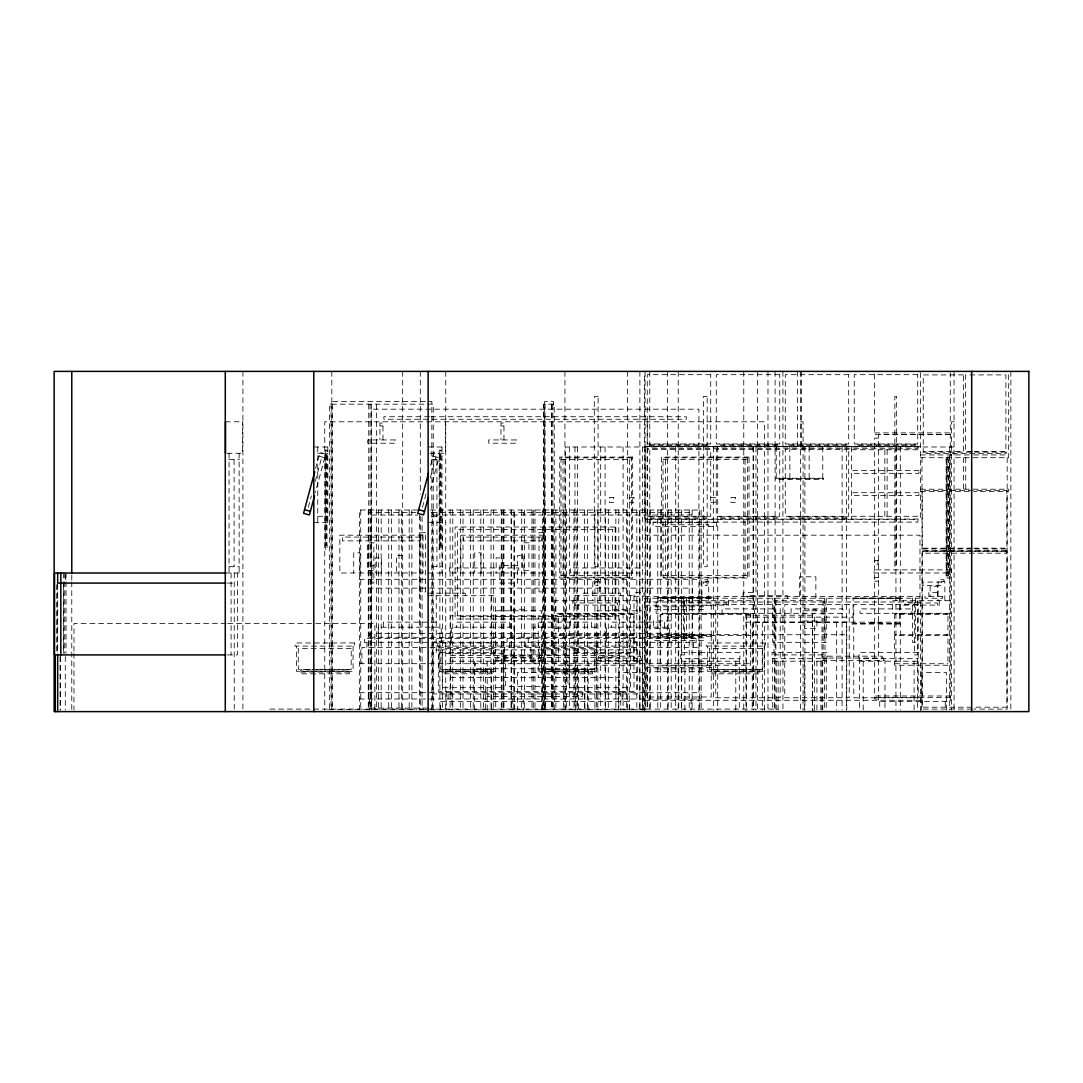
<?xml version="1.0" encoding="UTF-8"?>
<svg xmlns="http://www.w3.org/2000/svg" width="1083" height="1083" viewBox="0 0 1083 1083"><rect width="100%" height="100%" fill="white"/><g stroke="black" fill="none" stroke-linecap="round" stroke-linejoin="round"><path stroke-width="0.75" stroke-dasharray="5 3.75" d="M619.598 644.832L620.315 642.612L622.211 641.231C626.502 642.287 636.208 637.914 637.237 644.832L637.237 693.973L432.97 693.973L432.97 644.832L433.687 642.612L435.583 641.231C439.888 642.287 449.58 637.914 450.609 644.832M315.586 468.533L319.878 452.504L325.712 454.075L315.41 492.508M308.33 507.25L311.376 495.892M315.288 481.285L321.813 456.945M430.587 465.324L434.026 452.504L439.86 454.075L430.425 489.313M422.478 507.25L426.391 492.643M430.317 478.036L435.962 456.945M429.518 416.738L383.896 416.738L383.896 419.27L686.297 419.27L686.297 416.738L431.21 416.738M225.278 421.788L242.903 421.788M800.54 421.801L803.058 421.801L803.058 710.11M954.069 421.801L951.537 421.801L951.537 710.11M379.93 425.957L382.976 425.957M500.955 425.957L503.961 425.957M874.658 432.902L950.265 432.902M950.265 434.405L878.435 434.405L878.435 701.527L950.265 701.527L950.265 372.66M950.265 434.662L874.658 434.662L874.658 372.66M878.435 438.155L874.658 438.155L874.658 699.009L878.435 699.009M649.786 444.233L708.201 444.233L708.201 445.479L649.786 445.479M920.469 446.25L644.507 446.25L644.507 372.66M647.025 446.467L917.964 446.467L917.964 448.741L647.025 448.741M313.786 446.995L331.804 446.995M428.137 446.995L445.749 446.995M954.055 446.995L565.285 446.995L565.285 709.934M851.482 449.77L920.469 449.77M972.317 451.408L965.589 451.408L965.589 374.908L1005.917 374.908L1005.917 451.408L973.996 451.408M227.078 453.29L242.66 453.29L242.66 421.788M317.752 453.29L327.838 453.29M429.937 453.29L445.506 453.29L445.506 421.788M325.266 454.535L327.025 454.535M439.211 454.535L440.971 454.535M920.469 454.928L972.06 454.928M973.725 454.928L1008.679 454.928M920.469 457.703L1008.679 457.703L1008.679 372.633M229.054 459.598L239.126 459.598M431.9 459.598L441.986 459.598M560.994 459.598L631.416 459.598M663.026 459.598L747.568 459.598M946.136 459.598L948.248 459.598L948.248 575.52L946.136 575.52M920.469 489.205L1008.679 489.205L1008.679 491.479L973.725 491.479M920.469 491.479L972.06 491.479M710.854 497.422L715.24 497.422L715.24 502.458L710.854 502.458M417.916 510.012L359.38 510.012L359.38 709.947M430.289 510.012L701.148 510.012L701.148 709.947M416.007 512.503L368.829 512.503L368.829 515.034L417.686 515.034M431.169 512.503L691.712 512.503L691.712 515.034L431.169 515.034M317.752 516.293L327.838 516.293M431.9 516.293L441.986 516.293M647.255 516.307L710.719 516.307L710.719 449.283L647.255 449.283L647.323 709.934M851.482 516.28L920.469 516.28M649.786 516.821L708.201 516.821L708.201 518.067L649.786 518.067M647.025 519.326L917.964 519.326L917.964 522.101L647.025 522.101M313.786 522.602L331.804 522.602M428.137 522.602L445.749 522.602M544.032 535.192L460.884 535.192L460.884 572.988M645.008 535.192L919.981 535.192L919.981 598.222M325.266 545.277L327.025 545.277M439.211 545.277L440.971 545.277M972.06 548.16L922.256 548.16L922.256 490.477M973.712 548.16L1006.919 548.16L1006.919 490.477M972.141 550.435L921.741 550.435L921.741 548.932L1007.42 548.932L1007.42 550.435L973.82 550.435M402.876 555.362L396.581 555.362L396.581 572.988M874.468 560.412L878.272 560.412M373.879 565.434L371.997 565.434L371.997 583.074L373.879 583.074L373.879 542.786L367.584 542.786L367.584 570.497L373.879 570.497M517.566 565.434L499.926 565.434L499.926 583.074L517.566 583.074L517.566 555.362L523.874 555.362L523.874 572.988M229.054 566.707L239.126 566.707M431.9 566.707L441.986 566.707M639.796 567.966L570.497 567.966L570.497 572.988L639.796 572.988M225.278 573.002L242.903 573.002M428.137 573.002L445.749 573.002M544.032 572.988L449.513 572.988L449.513 567.966L518.811 567.966L518.811 572.988M560.994 575.52L631.416 575.52M663.026 575.52L747.568 575.52M359.38 579.297L701.148 579.297M597.965 582.085L594.445 582.085L594.445 585.605L597.965 585.605M227.511 583.087L234.239 583.087M368.22 588.137L692.348 588.137L692.348 637.264L368.22 637.264M753.159 592.55L743.114 592.55L743.114 596.327L753.159 596.327M937.688 592.55L928.848 592.55L928.848 596.327M427.433 593.159L465.23 593.159L465.23 595.691M427.433 595.691L495.351 595.691L495.351 652.399L436.232 652.399L436.232 595.691M574.856 595.691L633.975 595.691M634.002 596.327L644.087 596.327L644.087 592.55L634.002 592.55L634.029 691.455L438.696 691.455L438.696 649.881M645.008 596.462L919.981 596.462M659.615 597.572L710.015 597.572M900.325 597.897L852.416 598.087M950.265 600.713L892.297 600.713L892.297 613.316M644.507 601.999L920.469 601.999M773.898 608.903L722.05 608.903L722.05 613.316M524.375 609.296L513.044 609.296L513.044 610.798M803.058 610.798L821.983 610.798L821.983 709.988M950.265 613.316L860.064 613.316L860.064 608.903L911.913 608.903L911.913 613.316M745.97 615.212L812.453 615.212M531.956 615.848L450.609 615.848L450.609 693.973M745.93 617.134L853.052 617.134M552.736 620.911L570.375 620.911L570.375 628.465L552.736 628.465M671.257 620.911L653.618 620.911L653.618 628.465L671.257 628.465M436.246 622.156L383.341 622.156L383.341 627.192M745.93 622.156L900.934 622.156L900.934 624.052L851.807 624.052L851.807 622.156M226.13 623.402L73.982 623.402L73.982 651.695M227.823 623.402L314.043 623.402M315.735 623.402L374.894 623.402L374.894 709.947M596.557 627.192L533.567 627.192L533.567 642.327M752.238 634.733L846.757 634.733M436.165 646.104L636.533 646.104L636.533 649.881L436.165 649.881M574.856 652.399L633.975 652.399M918.249 652.372L859.036 652.372L859.036 658.681L918.249 658.681M227.511 654.917L237.38 654.917L237.38 573.002M773.966 654.904L825.016 654.904M450.609 655.54L531.956 655.54M538.251 655.54L619.584 655.54M450.609 657.435L531.956 657.435M538.251 657.435L619.584 657.435M597.87 658.071L641.326 658.071L641.326 660.603M495.703 660.603L541.69 660.603M596.625 660.603L642.612 660.603M821.983 660.603L884.973 660.603L884.973 709.988M450.609 661.212L642.612 661.199M681.342 661.199L739.31 661.199M772.72 661.199L826.261 661.199M859.645 661.199L917.612 661.199M359.38 663.703L750.505 663.73M894.639 663.73L947.95 663.73M594.96 668.753L475.247 668.753L475.247 663.73M310.699 669.524L300.776 669.524L300.776 671.027L348.699 671.027L348.699 669.524L312.351 669.524M544.004 669.524L591.887 669.524L591.887 671.027L544.004 671.027M495.77 671.284L439.048 671.284L439.048 646.104M711.233 672.056L760.401 672.056L760.401 673.816L711.233 673.816M450.609 677.592L619.584 677.592M359.38 692.7L701.148 692.7M359.38 699.009L701.148 699.009M644.507 700.281L920.469 700.281M972.06 707.199L922.256 707.199L922.256 551.166L1006.919 551.166L1006.919 707.199L973.712 707.199M370.102 708.092L431.846 708.092M542.15 708.092L545.318 708.092M269.924 709.094L778.027 709.094M972.101 709.081L921.999 709.081L921.999 490.45L1007.163 490.45L1007.163 709.081L973.766 709.081M328.528 709.338L416.738 709.338M421.707 709.338L648.5 709.338M433.038 456.16L438.886 457.73M318.889 456.16L324.738 457.73M1010.845 371.388L1010.845 709.934M1007.163 457.703L1007.163 489.205M965.725 457.703L965.725 489.205M963.45 457.703L963.45 489.205M954.055 371.388L954.069 710.11M949.696 446.995L949.696 709.934M948.018 457.838L948.018 577.28L946.136 577.28L946.136 457.838M946.799 614.602L946.799 613.357L895.79 613.357L895.79 614.602M946.799 634.665L946.799 635.572M946.488 709.988L946.488 672.57L921.295 672.57L921.295 709.988M946.352 459.598L946.352 575.52M945.242 701.527L945.242 709.934M944.85 600.713L944.85 581.571L938.068 581.571L938.068 600.713M943.983 581.571L943.983 579.689L938.934 579.689L938.934 581.571M939.245 600.835L939.245 605.126L903.344 605.126L903.344 600.835M937.688 596.327L937.688 586.241L930.135 586.241L930.135 596.327M937.364 605.126L937.364 602.987L905.226 602.987L905.226 605.126M921.999 457.703L921.999 489.205M920.469 372.633L920.469 519.068L644.507 519.068L644.507 446.981M920.469 711.612L920.469 598.222L644.507 598.222L644.507 711.612M917.612 600.713L917.612 654.904L914.472 654.904L914.472 600.713M917.612 658.681L917.612 711.612M915.338 598.222L915.338 642.327L912.59 642.327L912.59 598.222M914.093 661.199L914.093 709.934M902.085 598.344L850.656 598.344M900.311 446.995L900.311 709.934M895.939 446.995L895.939 709.934M895.79 634.665L895.79 635.572M887.112 449.77L887.112 516.307M884.838 449.77L884.838 516.307M883.714 660.603L883.714 658.071L822.836 658.071L822.836 656.176L882.09 656.176L882.09 658.071M882.049 624.052L882.049 622.535L870.691 622.535L870.691 624.052M879.721 701.527L879.721 709.934M878.015 560.412L878.015 564.189L874.726 564.189L874.726 560.412M863.205 661.199L863.205 709.934M859.645 658.681L859.645 711.612M851.482 446.981L851.482 519.068M846.757 709.934L846.757 622.129L752.238 622.129L752.238 709.934M846.473 446.995L846.473 709.934M842.1 446.995L842.1 709.934M836.672 622.156L836.672 709.934M826.261 598.222L826.261 642.327L772.72 642.327L772.72 598.222M826.261 658.681L826.261 711.612M825.016 658.681L825.016 600.713L773.966 600.713L773.966 658.681M824.38 598.222L824.38 642.327M824.38 658.681L824.38 711.612M823.229 658.071L823.229 660.603M823.134 600.713L823.134 654.904M822.782 447.022L822.782 478.51L776.213 478.51L776.213 447.022M822.742 661.199L822.742 709.934M820.86 661.199L820.86 709.934M816.92 661.199L816.92 709.988M816.054 610.798L816.054 609.296L808.987 609.296L808.987 610.798M815.865 598.222L815.865 576.806L799.511 576.806L799.511 598.222M814.646 709.622L814.646 613.641L812.629 613.641L812.629 709.622M812.453 613.33L812.453 711.612M809.434 478.253L809.434 479.498M809.15 447.022L809.15 478.51M804.913 446.995L804.913 709.934M804.344 661.199L804.344 709.988M801.488 371.388L801.488 446.981M800.554 371.388L800.54 710.11M797.467 371.388L797.467 446.981M791.064 613.316L791.064 608.903L842.912 608.903L842.912 613.316L656.149 613.316L656.149 600.713L754.445 600.713L754.445 613.316M789.845 447.022L789.845 478.51M789.561 478.253L789.561 479.498M787.544 598.222L787.544 595.691L747.216 595.691L747.216 598.222M782.928 371.388L782.928 709.934M778.135 661.199L778.135 709.934M776.24 661.199L776.24 709.934M775.861 600.713L775.861 654.904M775.09 371.388L775.09 709.934M774.602 598.222L774.602 642.327M774.602 658.681L774.602 711.612M772.72 658.681L772.72 711.612M767.982 371.388L767.982 709.934M764.53 710.11L764.53 421.801L324.751 421.801L324.751 710.11M764.178 646.104L764.178 671.284L707.456 671.284L707.456 646.104M762.324 622.156L762.324 709.934M757.464 371.388L757.491 710.11M755.961 446.995L755.961 709.934M753.443 446.995L753.443 709.934M753.105 446.995L753.105 709.934M748.556 614.602L748.556 613.357L662.038 613.357L662.038 614.602M748.556 634.665L748.556 635.572M746.485 615.212L746.485 709.731M745.97 613.33L745.97 711.612M745.104 459.598L745.104 575.52M743.764 371.388L743.764 709.934M739.31 658.681L739.31 711.612M735.79 661.199L735.79 709.934M728.615 600.835L728.615 605.126L681.979 605.126L681.979 600.835M726.72 605.126L726.72 602.987L683.874 602.987L683.874 605.126M717.718 446.995L717.718 709.934M713.359 446.995L713.359 709.934M708.769 526.622L708.769 524.795L660.887 524.795L660.887 526.622M708.702 600.713L708.702 581.571L701.892 581.571L701.892 600.713M707.808 581.571L707.808 579.689L702.786 579.689L702.786 581.571M699.713 510.012L699.713 709.934M698.914 709.92L698.914 409.184L371.293 409.184L371.293 709.92M698.63 663.73L698.63 647.363L361.912 647.363L361.912 663.73M693.58 642.327L693.58 647.363M692.132 510.012L692.132 709.934M691.089 638.523L691.089 633.487L369.479 633.487L369.479 638.523M691.076 699.009L691.076 710.042M689.208 510.012L689.208 709.934M686.392 598.222L686.392 642.327M684.889 661.199L684.889 709.934M684.51 600.713L684.51 654.904L681.342 654.904L681.342 600.713M683.617 598.222L683.617 642.327M681.667 510.012L681.667 709.934M681.342 658.681L681.342 711.612M678.743 510.012L678.743 709.934M678.229 371.388L678.229 709.934M675.711 446.995L675.711 709.934M671.189 510.012L671.189 709.934M669.66 642.327L669.66 627.192L606.642 627.192L606.642 642.327M668.252 510.012L668.252 709.934M667.399 371.388L667.399 709.934M665.504 459.598L665.504 575.52M664.624 627.192L664.624 622.156L611.678 622.156L611.678 627.192M662.038 634.665L662.038 635.572M660.698 510.012L660.698 709.934M657.787 510.012L657.787 709.934M650.233 510.012L650.233 709.934M649.773 371.388L649.773 709.934M647.228 421.801L647.228 710.11M645.414 446.995L645.414 709.934M645.089 371.388L645.089 709.934M643.546 709.988L643.546 672.57L618.352 672.57L618.352 709.988M642.612 709.988L642.612 610.798L596.625 610.798L596.625 709.988M642.395 446.995L642.395 709.934M640.595 658.071L640.595 656.176L598.642 656.176L598.642 658.071M639.877 371.388L639.877 709.934L639.728 510.012M636.818 510.012L636.818 709.934M632.242 614.602L632.242 613.357L560.168 613.357L560.168 614.602M632.242 634.665L632.242 635.572M630.32 595.691L630.32 652.399M629.683 709.934L629.683 701.527L440.524 701.527L440.524 709.934M629.358 459.598L629.264 709.934M627.463 371.388L627.463 709.934M626.353 510.012L626.353 709.934M625.27 610.798L625.27 609.296L613.939 609.296L613.939 610.798M623.091 446.995L623.091 709.934M622.129 693.986L622.129 701.527M620.789 691.455L620.789 709.934M620.532 595.691L620.532 593.159L582.695 593.159L582.695 595.691M619.503 600.835L619.503 605.126L572.907 605.126L572.907 600.835M619.584 693.973L619.584 615.848L538.251 615.848L538.251 677.592M618.799 510.012L618.799 709.934M617.621 605.126L617.621 602.987L574.789 602.987L574.789 605.126M615.861 510.012L615.861 709.934M608.308 510.012L608.308 709.934M605.383 510.012L605.383 709.934M605.059 446.995L605.059 709.934M600.699 446.995L600.699 709.934M599.589 600.713L599.589 581.571L592.807 581.571L592.807 600.713M598.737 581.571L598.737 579.689L593.674 579.689L593.674 581.571M597.83 510.012L597.83 709.934M597.545 646.104L597.545 642.964L538.332 642.964L538.332 646.104M596.3 646.104L596.3 671.284L539.578 671.284L539.578 646.104M594.919 510.012L594.919 709.934M591.521 627.192L591.521 622.156L538.603 622.156L538.603 627.192M588.11 661.199L588.11 709.988M587.338 510.012L587.338 709.934M584.874 668.753L584.874 709.961M584.427 510.012L584.427 709.934M582.343 692.727L582.343 696.504L487.864 696.504L487.864 692.727M578.498 595.691L578.498 652.399M578.566 668.753L578.566 709.961M577.496 446.995L577.496 709.934M576.873 510.012L576.873 709.934M575.493 661.199L575.493 709.988M574.978 446.995L574.978 709.934M573.963 510.012L573.963 709.934M569.644 446.995L569.644 709.934M566.409 510.012L566.409 709.934M564.933 371.388L564.933 710.11M563.498 510.012L563.498 709.934M563.038 459.598L563.038 575.52M560.168 634.665L560.168 635.572M555.904 510.012L555.904 709.934M554.239 709.852L554.239 404.162L543.652 404.162L543.652 709.852M553.372 404.162L553.372 401.373L544.668 401.373L544.668 709.852M552.993 510.012L552.993 709.934M552.871 404.162L552.871 709.852M551.843 404.162L551.843 709.852M551.491 404.162L551.491 709.852M545.439 510.012L545.439 709.934M545.06 404.162L545.06 709.852M544.032 404.162L544.032 709.852M542.651 709.988L542.651 672.57L517.43 672.57L517.43 709.988M542.529 510.012L542.529 709.934M541.69 709.988L541.69 610.798L495.703 610.798L495.703 709.988M540.444 660.603L540.444 658.071L496.989 658.071L496.989 660.603M539.672 658.071L539.672 656.176L497.72 656.176L497.72 658.071M534.975 510.012L534.975 709.934M533.283 510.012L533.283 709.947M531.97 510.012L531.97 709.934M530.778 647.363L530.778 663.73M528.247 638.523L528.247 642.327M525.742 642.327L525.742 647.363M524.47 510.012L524.375 709.934M523.834 512.503L523.834 515.034M523.211 633.487L523.211 638.523M523.197 699.009L523.197 710.042M521.722 510.012L521.559 709.934M514.398 642.327L514.398 627.192L451.367 627.192L451.367 642.327M512.137 633.487L512.137 638.523M512.151 699.009L512.151 710.042M511.487 510.012L511.487 709.934M511.095 510.012L511.095 709.934M510.878 588.137L510.878 637.264M509.606 642.327L509.606 647.363M509.348 627.192L509.348 622.156L456.417 622.156L456.417 627.192M507.101 638.523L507.101 642.327M504.57 647.363L504.57 663.73M503.961 439.942L503.961 423.047L500.955 423.047L500.955 439.942M503.933 510.012L503.933 709.934M503.514 510.012L503.514 709.934M502.458 572.988L502.458 557.894L496.149 557.894L496.149 572.988M502.065 510.012L502.065 709.947M501.267 510.012L501.267 709.934M497.016 646.104L497.016 642.964L437.803 642.964L437.803 646.104M493.713 510.012L493.713 709.934M491.696 595.691L491.696 652.399M491.641 668.753L491.641 709.961M491.032 510.012L491.032 709.934M487.188 661.199L487.188 709.988M485.333 668.753L485.333 709.961M483.478 510.012L483.478 709.934M481.042 572.988L481.042 552.831L474.733 552.831L474.733 572.988M480.825 510.012L480.825 709.934M474.611 661.199L474.611 709.988M473.23 510.012L473.23 709.934M470.577 510.012L470.577 709.934M463.023 510.012L463.023 709.934M460.329 510.012L460.329 709.934M452.775 510.012L452.775 709.934M451.949 691.455L451.949 709.934M450.122 510.012L450.122 709.934M448.078 693.986L448.078 701.527M446.25 691.455L446.25 709.934M445.749 371.388L445.736 710.11M442.568 510.012L442.568 709.934M441.986 446.995L441.986 573.002M441.295 642.327L441.295 627.192L378.305 627.192L378.305 642.327M440.456 454.535L440.456 545.277M439.888 510.012L439.888 709.934M439.468 454.535L439.468 545.277M436.936 459.598L436.936 566.707M433.254 709.852L433.254 404.162L329.652 404.162L329.652 709.852M432.334 510.012L432.334 709.934M431.846 709.852L431.846 401.373L331.06 401.373L331.06 709.852M422.086 516.726L422.086 709.934M420.299 371.388L420.299 494.335M420.299 516.239L420.299 709.934M419.432 515.048L419.432 709.934M411.878 510.012L411.878 709.934M409.184 510.012L409.184 709.934M402.673 371.388L402.673 709.934M401.631 510.012L401.631 709.934M398.977 510.012L398.977 709.934M391.423 510.012L391.423 709.934M388.729 510.012L388.729 709.934M382.976 439.942L382.976 423.047L379.93 423.047L379.93 439.942M381.473 572.988L381.473 557.894L375.165 557.894L375.165 572.988M381.175 510.012L381.175 709.934M378.522 510.012L378.522 709.934M376.41 404.162L376.41 709.852M371.51 404.162L371.51 709.852M370.941 510.012L370.941 709.934M370.102 404.162L370.102 709.852M369.465 699.009L369.465 710.042M368.734 404.162L368.734 709.852M368.288 510.012L368.288 709.934M366.961 642.327L366.961 647.363M360.734 510.012L360.734 709.934M360.03 572.988L360.03 552.831L353.721 552.831L353.721 572.988M353.085 646.104L353.085 671.284L296.39 671.284L296.39 646.104M332.44 404.162L332.44 709.852M331.804 371.388L331.791 710.11M327.838 446.995L327.838 522.602M326.511 454.535L326.511 545.277M325.523 454.535L325.523 545.277M317.752 446.995L317.752 522.602M242.903 371.388L242.903 709.934M239.126 453.29L239.126 573.002M234.239 573.002L234.239 709.947M234.09 459.598L234.09 566.707M231.085 573.002L231.085 654.917M229.054 453.29L229.054 573.002M73.982 653.36L73.982 709.947M71.776 575.181L71.776 580.244M71.776 581.923L71.776 709.934M66.036 573.002L66.036 653.239M65.413 574.68L65.413 581.409M65.291 656.582L65.291 709.947M64.736 573.002L64.736 653.239M63.64 584.752L63.64 653.239M63.437 573.002L63.437 653.239M60.486 656.582L60.486 709.947M60.079 656.582L60.079 709.947M57.67 583.087L57.67 653.239M57.128 584.698L57.128 653.239M56.925 584.752L56.925 653.239M710.719 374.677L647.255 374.677L647.255 443.976L710.719 443.976L710.719 374.677M779.733 374.677L716.256 374.677L716.256 443.976L779.733 443.976L779.733 374.677M848.706 374.677L785.27 374.677L785.27 443.976L848.706 443.976L848.706 374.677M917.707 374.677L854.243 374.677L854.243 443.976L917.707 443.976L917.707 374.677M963.572 374.908L923.244 374.908L923.244 451.408L963.572 451.408L963.572 374.908M598.087 396.568L594.31 396.568L594.31 566.693L598.087 566.693L598.087 396.568M707.172 396.568L703.395 396.568L703.395 566.693L707.172 566.693L707.172 396.568M896.331 396.568L894.829 396.568L894.829 566.693L896.331 566.693L896.331 396.568M395.2 439.942L367.706 439.942L367.706 443.204L395.2 443.204L395.2 439.942M516.185 439.942L488.731 439.942L488.731 443.204L516.185 443.204L516.185 439.942M777.201 444.233L718.787 444.233L718.787 445.479L777.201 445.479L777.201 444.233M846.175 444.233L787.761 444.233L787.761 445.479L846.175 445.479L846.175 444.233M915.176 444.233L856.775 444.233L856.775 445.479L915.176 445.479L915.176 444.233M779.733 449.283L716.256 449.283L716.256 516.307L779.733 516.307L779.733 449.283M848.706 449.283L785.27 449.283L785.27 516.307L848.706 516.307L848.706 449.283M327.025 450.149L325.266 450.149L325.266 549.69L327.025 549.69L327.025 450.149M440.971 450.149L439.211 450.149L439.211 549.69L440.971 549.69L440.971 450.149M1006.175 452.166L922.987 452.166L922.987 453.411L1006.175 453.411L1006.175 452.166M632.662 457.067L559.749 457.067L559.749 578.051L632.662 578.051L632.662 457.067M749.03 457.067L661.564 457.067L661.564 578.051L749.03 578.051L749.03 457.067M949.52 457.067L947.124 457.067L947.124 578.051L949.52 578.051L949.52 457.067M631.416 457.838L560.994 457.838L560.994 577.28L631.416 577.28L631.416 457.838M747.568 457.838L663.026 457.838L663.026 577.28L747.568 577.28L747.568 457.838M918.953 470.536L852.998 470.536L852.998 473.325L918.953 473.325L918.953 470.536M823.486 478.253L775.509 478.253L775.509 479.498L823.486 479.498L823.486 478.253M918.953 492.724L852.998 492.724L852.998 495.513L918.953 495.513L918.953 492.724M613.777 497.422L609.363 497.422L609.363 502.458L613.777 502.458L613.777 497.422M633.934 497.422L629.521 497.422L629.521 502.458L633.934 502.458L633.934 497.422M735.398 497.422L731.011 497.422L731.011 502.458L735.398 502.458L735.398 497.422M777.201 516.821L718.787 516.821L718.787 518.067L777.201 518.067L777.201 516.821M846.175 516.821L787.761 516.821L787.761 518.067L846.175 518.067L846.175 516.821M716.58 522.588L653.049 522.588L653.049 526.622L716.58 526.622L716.58 522.588M615.117 527.001L455.09 527.001L455.09 618.989L615.117 618.989L615.117 527.001M612.585 529.533L457.608 529.533L457.608 616.498L612.585 616.498L612.585 529.533M425.578 532.701L419.879 532.701L419.879 591.914L425.578 591.914L425.578 532.701M543.422 532.701L539.009 532.701L539.009 591.914L543.422 591.914L543.422 532.701M423.047 535.192L339.859 535.192L339.859 572.988L423.047 572.988L423.047 535.192M420.515 537.087L342.39 537.087L342.39 540.864L420.515 540.864L420.515 537.087M541.541 537.087L463.402 537.087L463.402 540.864L541.541 540.864L541.541 537.087M528.924 542.786L522.615 542.786L522.615 570.497L528.924 570.497L528.924 542.786M1006.175 551.423L922.987 551.423L922.987 553.183L1006.175 553.183L1006.175 551.423M950.901 569.861L874.049 569.861L874.049 572.988L950.901 572.988L950.901 569.861M878.624 577.415L874.116 577.415L874.116 581.192L878.624 581.192L878.624 577.415M707.077 582.085L703.517 582.085L703.517 585.605L707.077 585.605L707.077 582.085M941.465 582.085L922.933 582.085L922.933 585.605L941.465 585.605L941.465 582.085M942.711 596.327L925.072 596.327L925.072 598.222L942.711 598.222L942.711 596.327M712.289 597.572L657.34 597.572L657.34 598.466L712.289 598.466L712.289 597.572M899.689 598.696L853.052 598.696L853.052 623.402L899.689 623.402L899.689 598.696M637.142 600.713L555.241 600.713L555.241 613.316L637.142 613.316L637.142 600.713M780.207 604.517L715.741 604.517L715.741 697.763L780.207 697.763L780.207 604.517M849.221 604.517L784.755 604.517L784.755 697.763L849.221 697.763L849.221 604.517M918.222 604.517L853.756 604.517L853.756 697.763L918.222 697.763L918.222 604.517M711.233 605.262L646.768 605.262L646.768 634.828L711.233 634.828L711.233 605.262M703.652 606.764L654.322 606.764L654.322 609.539L703.652 609.539L703.652 606.764M633.88 614.575L558.53 614.575L558.53 634.665L633.88 634.665L633.88 614.575M750.505 614.575L660.089 614.575L660.089 634.665L750.505 634.665L750.505 614.575M947.95 614.575L894.639 614.575L894.639 634.665L947.95 634.665L947.95 614.575M816.92 620.911L804.344 620.911L804.344 628.465L816.92 628.465L816.92 620.911M633.88 635.572L558.53 635.572L558.53 665.233L633.88 665.233L633.88 635.572M750.505 635.572L660.089 635.572L660.089 665.233L750.505 665.233L750.505 635.572M947.95 635.572L894.639 635.572L894.639 665.233L947.95 665.233L947.95 635.572M711.233 636.33L646.768 636.33L646.768 665.91L711.233 665.91L711.233 636.33M703.652 637.846L654.322 637.846L654.322 640.622L703.652 640.622L703.652 637.846M696.125 638.523L364.443 638.523L364.443 642.327L696.125 642.327L696.125 638.523M354.358 642.964L295.118 642.964L295.118 646.104L354.358 646.104L354.358 642.964M765.424 642.964L706.211 642.964L706.211 646.104L765.424 646.104L765.424 642.964M351.19 648.595L298.285 648.595L298.285 669.402L351.19 669.402L351.19 648.595M493.875 648.595L440.943 648.595L440.943 669.402L493.875 669.402L493.875 648.595M594.405 648.595L541.473 648.595L541.473 669.402L594.405 669.402L594.405 648.595M762.283 648.595L709.351 648.595L709.351 669.402L762.283 669.402L762.283 648.595M739.946 652.372L680.733 652.372L680.733 658.681L739.946 658.681L739.946 652.372M826.911 652.372L772.084 652.372L772.084 658.681L826.911 658.681L826.911 652.372M503.636 653.658L442.216 653.658L442.216 687.678L503.636 687.678L503.636 653.658M630.482 653.658L569.089 653.658L569.089 687.678L630.482 687.678L630.482 653.658M567.072 654.931L505.653 654.931L505.653 686.432L567.072 686.432L567.072 654.931M711.233 667.412L646.768 667.412L646.768 696.992L711.233 696.992L711.233 667.412M703.652 668.915L654.322 668.915L654.322 671.704L703.652 671.704L703.652 668.915M491.344 669.524L443.461 669.524L443.461 671.027L491.344 671.027L491.344 669.524M759.752 669.524L711.869 669.524L711.869 671.027L759.752 671.027L759.752 669.524M349.308 672.056L300.167 672.056L300.167 673.816L349.308 673.816L349.308 672.056M491.993 672.056L442.825 672.056L442.825 673.816L491.993 673.816L491.993 672.056M592.523 672.056L543.355 672.056L543.355 673.816L592.523 673.816L592.523 672.056M950.644 695.99L874.279 695.99L874.279 697.506L950.644 697.506L950.644 695.99M514.168 709.934L514.168 510.012L514.005 709.934"/><path stroke-width="1.5" d="M314.72 471.728L303.565 513.369L309.413 514.939L314.557 495.716M428.448 473.325L417.713 513.369L423.561 514.939L428.272 497.314M225.819 573.002L54.529 573.002L54.529 654.917L225.819 654.917M225.819 583.087L57.67 583.087L57.67 573.002M812.629 711.301L814.646 711.301M418.688 509.714L424.536 511.284M304.54 509.714L310.388 511.284M971.681 371.388L971.681 711.612M428.137 371.388L428.137 711.612M313.786 371.388L313.786 711.612M225.521 421.788L225.521 453.29M225.278 371.388L225.278 711.612M71.776 371.388L71.776 573.503M60.824 573.002L60.824 654.917M57.67 654.917L57.67 711.612M55.274 654.917L55.274 711.612M1028.85 371.388L54.15 371.388L54.15 711.612L1028.85 711.612L1028.85 371.388"/></g></svg>
